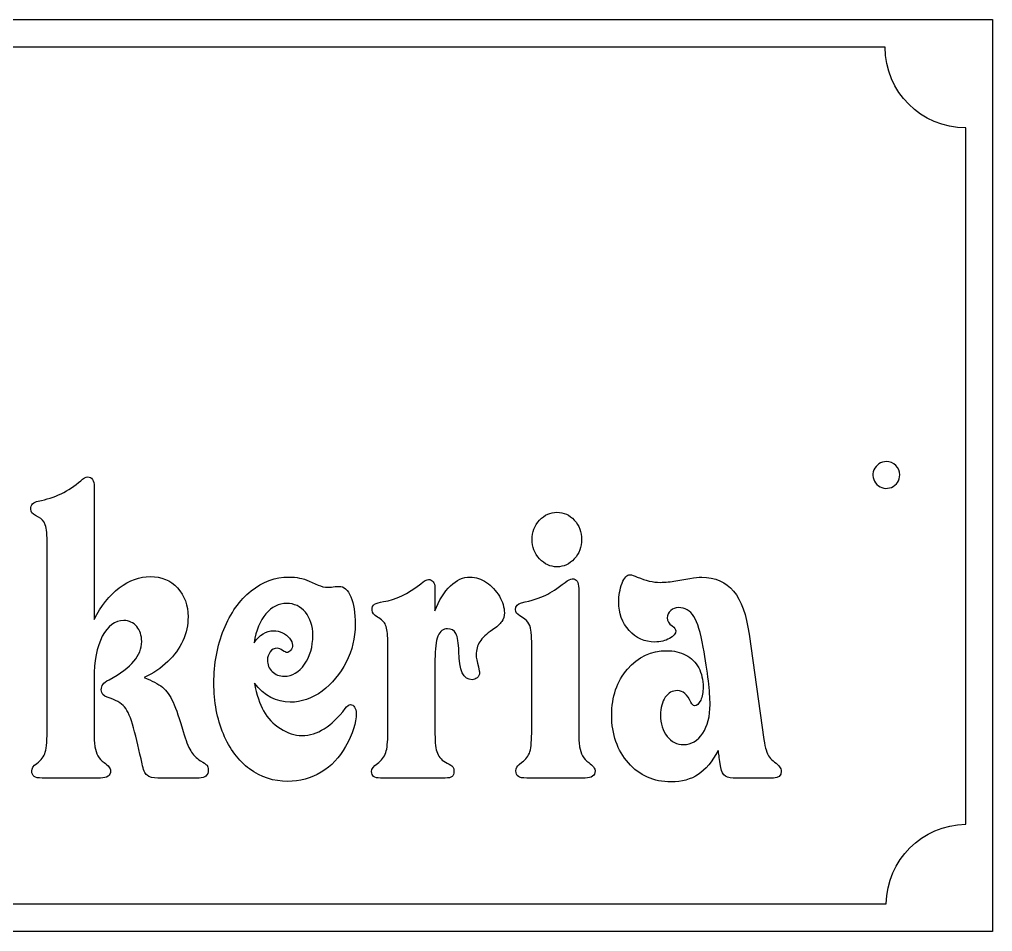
# Model space of a CAD drawing. Header units: millimetres. Extents: x 0 to 939, y 0 to 340.
# Drawn here: x 198.9 to 380, y 0 to 169.9 of the extents above; entities that cross this region are included whole.
import ezdxf

# ---------------------------------------------------------------- set-up
doc = ezdxf.new("R2010")
doc.units = ezdxf.units.MM
doc.layers.add('Ebene_1', color=7, linetype='CONTINUOUS')

msp = doc.modelspace()

# ---------------------------------------------------------------- linework, layer by layer
at = {"layer": 'Ebene_1', "color": 7}
for points in [[(0, 169.85019), (380.00018, 169.85019), (380.00018, 0), (0, 0)], [(360.237505, 87.52485)], [(212.770946, 82.800203)], [(303.495373, 73.005386)], [(276.218497, 64.037135)], [(242.54108, 53.787697)], [(242.615474, 46.265918)], [(328.948829, 33.702121)], [(304.165203, 28.577397)]]:
    msp.add_lwpolyline(points, close=True, dxfattribs=at)
for points in [[(360.00031, 164.66022), (19.777145, 164.66022)], [(374.99991, 19.96649), (374.99991, 149.6601)], [(212.770946, 82.800203), (212.770946, 58.127177)], [(202.425828, 77.179548), (201.867637, 77.468851)], [(204.025971, 38.04159), (204.025971, 38.537532), (204.025971, 72.054834)], [(252.77453, 65.276978), (254.486311, 64.533066)], [(321.059754, 65.31831), (323.664632, 65.77292)], [(276.218497, 64.037135), (276.218497, 59.697655)], [(302.974397, 63.871817), (302.974397, 37.091038)], [(334.679579, 55.399508), (337.433321, 35.768531)], [(267.436306, 37.008385), (267.436306, 54.200985)], [(294.229422, 37.628312), (294.229422, 38.537532), (294.229422, 53.126449)], [(276.218497, 50.64674), (276.218497, 37.545659), (276.218497, 36.760414)], [(212.770946, 47.133837), (212.770946, 37.091038)], [(291.885018, 31.098427), (292.406003, 31.511715)], [(213.961751, 28.577397), (203.095658, 28.577397)], [(232.307591, 28.577397), (224.641783, 28.577397)], [(278.116339, 28.577397), (266.096647, 28.577397)], [(304.165203, 28.577397), (293.2991, 28.577397)], [(339.219524, 28.577397), (331.702571, 28.577397)], [(20.177155, 5.18959), (360.22303, 5.18959)]]:
    msp.add_lwpolyline(points, dxfattribs=at)
for points in [[(374.99991, 149.6601), (366.71575, 149.66033), (360.00025, 156.37606), (360.00031, 164.66022)], [(360.237505, 87.52485), (359.22635, 87.52485), (358.314759, 86.915745), (357.927806, 85.981559)], [(362.005272, 86.792617), (361.536431, 87.261458), (360.900547, 87.52485), (360.237505, 87.52485)], [(357.927806, 85.981559), (357.540854, 85.047373), (357.754743, 83.972078), (358.469738, 83.257083)], [(362.737505, 85.02485), (362.737505, 85.687891), (362.474113, 86.323776), (362.005272, 86.792617)], [(202.388612, 80.155188), (205.440053, 80.733786), (208.069748, 82.001188), (210.277697, 83.957394)], [(210.277697, 83.957394), (210.773865, 84.425788), (211.19561, 84.659985), (211.542934, 84.659985)], [(211.542934, 84.659985), (212.361608, 84.659985), (212.770946, 84.040057), (212.770946, 82.800203)], [(361.194214, 82.715151), (362.1284, 83.102104), (362.737505, 84.013694), (362.737505, 85.02485)], [(358.469738, 83.257083), (359.184733, 82.542088), (360.260028, 82.328199), (361.194214, 82.715151)], [(200.97453, 78.667373), (200.97453, 79.493936), (201.445891, 79.989874), (202.388612, 80.155188)], [(201.867637, 77.468851), (201.272232, 77.771924), (200.97453, 78.171431), (200.97453, 78.667373)], [(295.680711, 76.600953), (296.623432, 77.592829), (297.702599, 78.088767), (298.918212, 78.088767)], [(298.918212, 78.088767), (300.183446, 78.088767), (301.262613, 77.592829), (302.155713, 76.600953)], [(203.691056, 75.733055), (203.442975, 76.421858), (203.021232, 76.904022), (202.425828, 77.179548)], [(294.303845, 73.005386), (294.303845, 74.410547), (294.7628, 75.609069), (295.680711, 76.600953)], [(302.155713, 76.600953), (303.04882, 75.609069), (303.495373, 74.410547), (303.495373, 73.005386)], [(204.025971, 72.054834), (204.025971, 73.818178), (203.914333, 75.044252), (203.691056, 75.733055)], [(295.680711, 69.409819), (294.7628, 70.401695), (294.303845, 71.600218), (294.303845, 73.005386)], [(303.495373, 73.005386), (303.495373, 71.600218), (303.04882, 70.401695), (302.155713, 69.409819)], [(298.918212, 67.921994), (297.702599, 67.921994), (296.623432, 68.417936), (295.680711, 69.409819)], [(302.155713, 69.409819), (301.262613, 68.417936), (300.183446, 67.921994), (298.918212, 67.921994)], [(217.459745, 63.995803), (219.320377, 65.400964), (221.243029, 66.103544), (223.227701, 66.103544)], [(223.227701, 66.103544), (225.31161, 66.103544), (226.998583, 65.400964), (228.288622, 63.995803)], [(241.98286, 63.417208), (244.141194, 65.152996), (246.497994, 66.020891), (249.05326, 66.020891)], [(249.05326, 66.020891), (250.417724, 66.020891), (251.658147, 65.77292), (252.77453, 65.276978)], [(273.576394, 64.781037), (274.196609, 65.304533), (274.680375, 65.566281), (275.027692, 65.566281)], [(275.027692, 65.566281), (275.375009, 65.566281), (275.660306, 65.428519), (275.883582, 65.152993)], [(279.083868, 64.367759), (280.225055, 65.469847), (281.453073, 66.020891), (282.767922, 66.020891)], [(282.767922, 66.020891), (283.809873, 66.020891), (284.82702, 65.690263), (285.819362, 65.029008)], [(300.443932, 65.029008), (301.014526, 65.469847), (301.461079, 65.690267), (301.783592, 65.690267)], [(301.783592, 65.690267), (302.577462, 65.690267), (302.974397, 65.084117), (302.974397, 63.871817)], [(311.049542, 64.863701), (311.471285, 65.910686), (311.955051, 66.434179), (312.50084, 66.434179)], [(312.50084, 66.434179), (312.823346, 66.434179), (313.282302, 66.296417), (313.877706, 66.020891)], [(313.877706, 66.020891), (315.415832, 65.359635), (316.829914, 65.029008), (318.119952, 65.029008)], [(318.119952, 65.029008), (319.137099, 65.029008), (320.117033, 65.125442), (321.059754, 65.31831)], [(323.664632, 65.77292), (324.582549, 65.910679), (325.314399, 65.979559), (325.860182, 65.979559)], [(325.860182, 65.979559), (328.390644, 65.979559), (330.375319, 65.111665), (331.814209, 63.375876)], [(212.770946, 58.127177), (214.03618, 60.634433), (215.599113, 62.590642), (217.459745, 63.995803)], [(228.288622, 63.995803), (229.603471, 62.535532), (230.260895, 60.744637), (230.260895, 58.623118)], [(236.921939, 56.267395), (238.162356, 59.325695), (239.84933, 61.708966), (241.98286, 63.417208)], [(254.486311, 64.533066), (255.00729, 64.257547), (255.652309, 64.119788), (256.421369, 64.119788)], [(256.421369, 64.119788), (256.768686, 64.119788), (257.165621, 64.161117), (257.612174, 64.243774)], [(257.612174, 64.243774), (257.736215, 64.271314), (257.996704, 64.285084), (258.393642, 64.285084)], [(258.393642, 64.285084), (259.261938, 64.285084), (259.981383, 63.637606), (260.551976, 62.34265)], [(266.654838, 61.433441), (268.862794, 61.736521), (271.169979, 62.852386), (273.576394, 64.781037)], [(275.883582, 65.152993), (276.106859, 64.877474), (276.218497, 64.505522), (276.218497, 64.037135)], [(276.218497, 59.697655), (276.962746, 61.681415), (277.91787, 63.238116), (279.083868, 64.367759)], [(285.819362, 65.029008), (286.762084, 64.340204), (287.555954, 63.47231), (288.200973, 62.425324)], [(296.8343, 62.631963), (297.801832, 63.10035), (299.005043, 63.899365), (300.443932, 65.029008)], [(310.416928, 61.350787), (310.416928, 62.590634), (310.6278, 63.761606), (311.049542, 64.863701)], [(260.551976, 62.34265), (261.097759, 61.047693), (261.370651, 59.325678), (261.370651, 57.176604)], [(288.200973, 62.425324), (288.821182, 61.378338), (289.131286, 60.358907), (289.131286, 59.367031)], [(292.331571, 61.226802), (294.241824, 61.640087), (295.742734, 62.108474), (296.8343, 62.631963)], [(331.814209, 63.375876), (333.228288, 61.667634), (334.183411, 59.008845), (334.679579, 55.399508)], [(248.606745, 61.102816), (247.11824, 61.102816), (245.828202, 60.455338), (244.73663, 59.160381)], [(252.104738, 59.449684), (251.186828, 60.551772), (250.02083, 61.102816), (248.606745, 61.102816)], [(264.496504, 59.821641), (264.496504, 60.372685), (264.657761, 60.744637), (264.980273, 60.937499)], [(265.501249, 58.540454), (264.831419, 58.926191), (264.496504, 59.353254), (264.496504, 59.821641)], [(264.980273, 60.937499), (265.277976, 61.157922), (265.836164, 61.323236), (266.654838, 61.433441)], [(291.215198, 59.945626), (291.215198, 60.634429), (291.587322, 61.061488), (292.331571, 61.226802)], [(292.033872, 58.788425), (291.488089, 59.063951), (291.215198, 59.449684), (291.215198, 59.945626)], [(312.351986, 56.060756), (311.061947, 57.493472), (310.416928, 59.256816), (310.416928, 61.350787)], [(320.092216, 59.780309), (319.670473, 59.394579), (319.459602, 58.939965), (319.459602, 58.416469)], [(321.543514, 60.317582), (320.97292, 60.317582), (320.489154, 60.138491), (320.092216, 59.780309)], [(324.408884, 58.66444), (323.71425, 59.766535), (322.759127, 60.317582), (321.543514, 60.317582)], [(230.260895, 58.623118), (230.260895, 57.135293), (229.938386, 55.647472), (229.293366, 54.159653)], [(244.73663, 59.160381), (243.645057, 57.865425), (242.913207, 56.07453), (242.54108, 53.787697)], [(253.481604, 55.192858), (253.481604, 56.928654), (253.022649, 58.347596), (252.104738, 59.449684)], [(267.026969, 57.05264), (266.778882, 57.658786), (266.270309, 58.154724), (265.501249, 58.540454)], [(289.131286, 59.367031), (289.131286, 58.705775), (288.97003, 58.154728), (288.647517, 57.713888)], [(293.522377, 57.631235), (293.224674, 57.989417), (292.728506, 58.375147), (292.033872, 58.788425)], [(319.459602, 58.416469), (319.459602, 57.837877), (319.757304, 57.341939), (320.352708, 56.928654)], [(326.157881, 52.961131), (325.661713, 55.688804), (325.078714, 57.589906), (324.408884, 58.66444)], [(218.315635, 57.920538), (216.653469, 57.920538), (215.313813, 56.942432), (214.296666, 54.986219)], [(220.697246, 56.804669), (220.077031, 57.548581), (219.283161, 57.920538), (218.315635, 57.920538)], [(221.627559, 53.994336), (221.627559, 55.151533), (221.317454, 56.088311), (220.697246, 56.804669)], [(235.061304, 46.265939), (235.061304, 49.875283), (235.681516, 53.209102), (236.921939, 56.267395)], [(261.370651, 57.176604), (261.370651, 54.696903), (260.812463, 52.35496), (259.696086, 50.150777)], [(267.436306, 54.200985), (267.436306, 55.440833), (267.299861, 56.391384), (267.026969, 57.05264)], [(278.525676, 56.391381), (277.731806, 56.391381), (277.148807, 55.936771), (276.776679, 55.027551)], [(280.125819, 55.482161), (279.803312, 56.088307), (279.269931, 56.391381), (278.525676, 56.391381)], [(286.89853, 56.184742), (285.782147, 55.413282), (285.000678, 54.669372), (284.554125, 53.953015)], [(288.647517, 57.713888), (288.275396, 57.217954), (287.6924, 56.708238), (286.89853, 56.184742)], [(294.080568, 56.060756), (293.956528, 56.749567), (293.770464, 57.273059), (293.522377, 57.631235)], [(320.352708, 56.928654), (320.824072, 56.598026), (321.059754, 56.281176), (321.059754, 55.978103)], [(214.296666, 54.986219), (213.279519, 52.974905), (212.770946, 50.357444), (212.770946, 47.133837)], [(242.54108, 53.787697), (243.558226, 55.275515), (244.773842, 56.019424), (246.187928, 56.019424)], [(246.187928, 56.019424), (246.733711, 56.019424), (247.279497, 55.895442), (247.825286, 55.647479)], [(247.825286, 55.647479), (248.39588, 55.344398), (248.84243, 54.999993), (249.164936, 54.614263)], [(249.164936, 54.614263), (249.512253, 54.145876), (249.685912, 53.718818), (249.685912, 53.333087)], [(251.955884, 49.778852), (252.973031, 51.239116), (253.481604, 53.043785), (253.481604, 55.192858)], [(276.776679, 55.027551), (276.404558, 54.09077), (276.218497, 52.6305), (276.218497, 50.64674)], [(280.646804, 52.134565), (280.622006, 53.732595), (280.448344, 54.84846), (280.125819, 55.482161)], [(294.229422, 53.126449), (294.229422, 54.504055), (294.179804, 55.482158), (294.080568, 56.060756)], [(317.152423, 53.911683), (315.24217, 53.911683), (313.642024, 54.62804), (312.351986, 56.060756)], [(319.868949, 54.572942), (319.099883, 54.132102), (318.194374, 53.911683), (317.152423, 53.911683)], [(321.059754, 55.978103), (321.059754, 55.454606), (320.662819, 54.986219), (319.868949, 54.572942)], [(220.17627, 50.357448), (221.143796, 51.48709), (221.627559, 52.699386), (221.627559, 53.994336)], [(229.293366, 54.159653), (228.623537, 52.726938), (227.693221, 51.431981), (226.502418, 50.274784)], [(246.820541, 52.754492), (246.299563, 52.754492), (245.87782, 52.534073), (245.555314, 52.093233)], [(247.862493, 52.341204), (247.515176, 52.616729), (247.167858, 52.754492), (246.820541, 52.754492)], [(249.685912, 53.333087), (249.685912, 52.974905), (249.586679, 52.658054), (249.388213, 52.382536)], [(284.554125, 53.953015), (284.107578, 53.264204), (283.884305, 52.451412), (283.884305, 51.514638)], [(327.423118, 42.257084), (327.423118, 44.626581), (327.001372, 48.194597), (326.157881, 52.961131)], [(245.555314, 52.093233), (245.20799, 51.624846), (245.034329, 51.115131), (245.034329, 50.564087)], [(248.643961, 51.969248), (248.544725, 51.969248), (248.284235, 52.093233), (247.862493, 52.341204)], [(249.388213, 52.382536), (249.164936, 52.10701), (248.916852, 51.969248), (248.643961, 51.969248)], [(283.140053, 46.885866), (281.502691, 46.885866), (280.671608, 48.635432), (280.646804, 52.134565)], [(283.884305, 51.514638), (283.884305, 51.018696), (284.020751, 50.274787), (284.293642, 49.282911)], [(312.054287, 48.869622), (314.038959, 51.156463), (316.48259, 52.299883), (319.38518, 52.299883)], [(319.38518, 52.299883), (320.675218, 52.299883), (321.853618, 52.024357), (322.92038, 51.473306)], [(322.92038, 51.473306), (323.962337, 50.922262), (324.756208, 50.137024), (325.301991, 49.117593)], [(215.561894, 46.885866), (217.670613, 48.043056), (219.208738, 49.20025), (220.17627, 50.357448)], [(226.502418, 50.274784), (225.261995, 49.062491), (223.798298, 48.070611), (222.111328, 47.299144)], [(245.034329, 50.564087), (245.034329, 49.709969), (245.332031, 48.993611), (245.927435, 48.415013)], [(248.160192, 47.547115), (249.648702, 47.547115), (250.913933, 48.291027), (251.955884, 49.778852)], [(259.696086, 50.150777), (258.554892, 47.946601), (257.066385, 46.155706), (255.230563, 44.778093)], [(284.293642, 49.282911), (284.442493, 48.676757), (284.516919, 48.332352), (284.516919, 48.249695)], [(325.301991, 49.117593), (325.84778, 48.098162), (326.120675, 46.89964), (326.120675, 45.522026)], [(222.111328, 47.299144), (223.550217, 46.7481), (224.678999, 46.14195), (225.497674, 45.480694)], [(245.927435, 48.415013), (246.522839, 47.836414), (247.267091, 47.547115), (248.160192, 47.547115)], [(284.070366, 47.257822), (283.772663, 47.009852), (283.462559, 46.885866), (283.140053, 46.885866)], [(284.516919, 48.249695), (284.516919, 47.836411), (284.368068, 47.505786), (284.070366, 47.257822)], [(309.114485, 40.273328), (309.114485, 43.744905), (310.094419, 46.610337), (312.054287, 48.869622)], [(214.110605, 44.984763), (214.110605, 45.425596), (214.222244, 45.783775), (214.44552, 46.0593)], [(214.44552, 46.0593), (214.594371, 46.307264), (214.966496, 46.582786), (215.561894, 46.885866)], [(225.497674, 45.480694), (226.241929, 44.874548), (226.899354, 43.951551), (227.469947, 42.711704)], [(236.847507, 36.801746), (235.656705, 39.612075), (235.061304, 42.766806), (235.061304, 46.265939)], [(242.615474, 46.265939), (243.037216, 44.089311), (243.595404, 42.367295), (244.290039, 41.099894)], [(249.276537, 42.711683), (246.671649, 42.711683), (244.451295, 43.896428), (242.615474, 46.265918)], [(326.120675, 45.522026), (326.120675, 44.557698), (325.971824, 43.744905), (325.674121, 43.08365)], [(215.226979, 43.620924), (214.48273, 43.868894), (214.110605, 44.323508), (214.110605, 44.984763)], [(218.427273, 41.843806), (217.807059, 42.560164), (216.740294, 43.152537), (215.226979, 43.620924)], [(255.230563, 44.778093), (253.345121, 43.400486), (251.360445, 42.711683), (249.276537, 42.711683)], [(319.087481, 43.620924), (318.492076, 42.766806), (318.194374, 41.664718), (318.194374, 40.31466)], [(321.320237, 44.860778), (320.402327, 44.860778), (319.658074, 44.447493), (319.087481, 43.620924)], [(323.850702, 42.711704), (323.230487, 44.14442), (322.386999, 44.860778), (321.320237, 44.860778)], [(220.101838, 37.917615), (219.60567, 39.791163), (219.047482, 41.099894), (218.427273, 41.843806)], [(227.469947, 42.711704), (228.065351, 41.389193), (228.685563, 39.570743), (229.330582, 37.256356)], [(259.510016, 41.554503), (259.882143, 42.02289), (260.204653, 42.257084), (260.477544, 42.257084)], [(260.477544, 42.257084), (260.800057, 42.257084), (261.060547, 42.105547), (261.259013, 41.802474)], [(261.259013, 41.802474), (261.457479, 41.499401), (261.556712, 41.113671), (261.556712, 40.645284)], [(324.520522, 42.050445), (324.297252, 42.050445), (324.073979, 42.270865), (323.850702, 42.711704)], [(325.674121, 43.08365), (325.351609, 42.394847), (324.967076, 42.050445), (324.520522, 42.050445)], [(326.046243, 36.925731), (326.96416, 38.303345), (327.423118, 40.080462), (327.423118, 42.257084)], [(244.290039, 41.099894), (245.059104, 39.749835), (246.113464, 38.647747), (247.453117, 37.793629)], [(251.472087, 36.512443), (254.325055, 36.512443), (257.004365, 38.19313), (259.510016, 41.554503)], [(261.556712, 40.645284), (261.556712, 38.88194), (260.89929, 36.81552), (259.584448, 34.446023)], [(312.240348, 31.38773), (310.156439, 33.75722), (309.114485, 36.719086), (309.114485, 40.273328)], [(318.194374, 40.31466), (318.194374, 38.71663), (318.603715, 37.394122), (319.422396, 36.347136)], [(203.691056, 33.412818), (203.914333, 34.239388), (204.025971, 35.782311), (204.025971, 38.04159)], [(212.770946, 37.091038), (212.770946, 35.878746), (212.820564, 34.9833), (212.9198, 34.404701)], [(221.701981, 31.222412), (221.181009, 33.729668), (220.647628, 35.961403), (220.101838, 37.917615)], [(229.330582, 37.256356), (229.82675, 35.603224), (230.298111, 34.404701), (230.744664, 33.660789)], [(241.722367, 30.271861), (239.638459, 31.814788), (238.013505, 33.991417), (236.847507, 36.801746)], [(247.453117, 37.793629), (248.743156, 36.939505), (250.082812, 36.512443), (251.472087, 36.512443)], [(267.064176, 33.330165), (267.312263, 34.07407), (267.436306, 35.300144), (267.436306, 37.008385)], [(276.218497, 36.760414), (276.218497, 35.134837), (276.367348, 33.950092), (276.66505, 33.206179)], [(293.894507, 33.495471), (294.117784, 34.294486), (294.229422, 35.6721), (294.229422, 37.628312)], [(302.974397, 37.091038), (302.974397, 35.878746), (303.024012, 34.9833), (303.123242, 34.404701)], [(319.422396, 36.347136), (320.24107, 35.327698), (321.270619, 34.817979), (322.511043, 34.817979)], [(322.511043, 34.817979), (323.949932, 34.817979), (325.128332, 35.520563), (326.046243, 36.925731)], [(259.584448, 34.446023), (258.41845, 32.379606), (256.905135, 30.781576), (255.044503, 29.651934)], [(337.433321, 35.768531), (337.557361, 34.886859), (337.693807, 34.239384), (337.842658, 33.826106)], [(202.090913, 31.305076), (202.934398, 31.883668), (203.467779, 32.586248), (203.691056, 33.412818)], [(212.9198, 34.404701), (213.01903, 33.771), (213.205094, 33.219956), (213.477991, 32.751569)], [(213.477991, 32.751569), (213.775687, 32.228073), (214.160217, 31.801011), (214.631581, 31.470383)], [(230.744664, 33.660789), (231.166407, 32.944431), (231.774213, 32.324507), (232.568084, 31.801018)], [(265.501249, 31.305076), (266.270309, 31.828566), (266.791284, 32.503595), (267.064176, 33.330165)], [(276.66505, 33.206179), (276.962746, 32.407164), (277.570553, 31.787237), (278.48847, 31.346398)], [(292.406003, 31.511715), (293.125448, 32.035204), (293.621616, 32.696457), (293.894507, 33.495471)], [(303.123242, 34.404701), (303.222478, 33.771), (303.408542, 33.219956), (303.681433, 32.751569)], [(303.681433, 32.751569), (303.979136, 32.228073), (304.363665, 31.801011), (304.835023, 31.470383)], [(328.948829, 33.702121), (327.832452, 31.635704), (326.592032, 30.147882), (325.227568, 29.238656)], [(329.283744, 31.222412), (329.134893, 32.434712), (329.023255, 33.261281), (328.948829, 33.702121)], [(337.842658, 33.826106), (337.991509, 33.275062), (338.20238, 32.820449), (338.475272, 32.462267)], [(201.1606, 29.899905), (201.1606, 30.395846), (201.470705, 30.864237), (202.090913, 31.305076)], [(214.631581, 31.470383), (215.425451, 30.919339), (215.822386, 30.395846), (215.822386, 29.899905)], [(222.632303, 29.114671), (222.235365, 29.445298), (221.925258, 30.147879), (221.701981, 31.222412)], [(232.568084, 31.801018), (233.163481, 31.442836), (233.572819, 31.16731), (233.796095, 30.974441)], [(233.796095, 30.974441), (233.944946, 30.78158), (234.019372, 30.492284), (234.019372, 30.106554)], [(264.422082, 29.817251), (264.422082, 30.258091), (264.781804, 30.754032), (265.501249, 31.305076)], [(278.48847, 31.346398), (279.009442, 31.098427), (279.356759, 30.878011), (279.530421, 30.685149)], [(291.28962, 29.899905), (291.28962, 30.450956), (291.488086, 30.850463), (291.885018, 31.098427)], [(304.835023, 31.470383), (305.628893, 30.891791), (306.025828, 30.368299), (306.025828, 29.899905)], [(320.166648, 27.874816), (316.916741, 27.874816), (314.274641, 29.045787), (312.240348, 31.38773)], [(329.99079, 29.197324), (329.643473, 29.555506), (329.407791, 30.230536), (329.283744, 31.222412)], [(338.475272, 32.462267), (338.723359, 32.131639), (339.033467, 31.828566), (339.405594, 31.553047)], [(339.405594, 31.553047), (340.249079, 30.974448), (340.670822, 30.409627), (340.670822, 29.858583)], [(201.607154, 28.8667), (201.309452, 29.087116), (201.1606, 29.431517), (201.1606, 29.899905)], [(215.822386, 29.899905), (215.822386, 29.018233), (215.202174, 28.577397), (213.961751, 28.577397)], [(224.641783, 28.577397), (223.699062, 28.577397), (223.029235, 28.756488), (222.632303, 29.114671)], [(234.019372, 30.106554), (234.019372, 29.087116), (233.448778, 28.577397), (232.307591, 28.577397)], [(248.792777, 27.95748), (246.18789, 27.95748), (243.831086, 28.72894), (241.722367, 30.271861)], [(255.044503, 29.651934), (253.134249, 28.522298), (251.050341, 27.95748), (248.792777, 27.95748)], [(264.794203, 28.8667), (264.546122, 29.059568), (264.422082, 29.376419), (264.422082, 29.817251)], [(279.753697, 29.817251), (279.753697, 29.348864), (279.642059, 29.032014), (279.418782, 28.8667)], [(279.530421, 30.685149), (279.679272, 30.492281), (279.753697, 30.202981), (279.753697, 29.817251)], [(291.736173, 28.8667), (291.438471, 29.087116), (291.28962, 29.431517), (291.28962, 29.899905)], [(306.025828, 29.899905), (306.025828, 29.018233), (305.40562, 28.577397), (304.165203, 28.577397)], [(325.227568, 29.238656), (323.863104, 28.329429), (322.176131, 27.874816), (320.166648, 27.874816)], [(331.702571, 28.577397), (330.9087, 28.577397), (330.338107, 28.784039), (329.99079, 29.197324)], [(340.670822, 29.858583), (340.670822, 29.004459), (340.187056, 28.577397), (339.219524, 28.577397)], [(203.095658, 28.577397), (202.376213, 28.577397), (201.880045, 28.673831), (201.607154, 28.8667)], [(266.096647, 28.577397), (265.476438, 28.577397), (265.04229, 28.673831), (264.794203, 28.8667)], [(279.418782, 28.8667), (279.170695, 28.673831), (278.736547, 28.577397), (278.116339, 28.577397)], [(293.2991, 28.577397), (292.50523, 28.577397), (291.984254, 28.673831), (291.736173, 28.8667)], [(360.22303, 5.18959), (360.34281, 13.30049), (366.889, 19.84669), (374.99991, 19.96649)]]:
    msp.add_open_spline(points, degree=3, dxfattribs=at)

doc.saveas('drawing.dxf')
